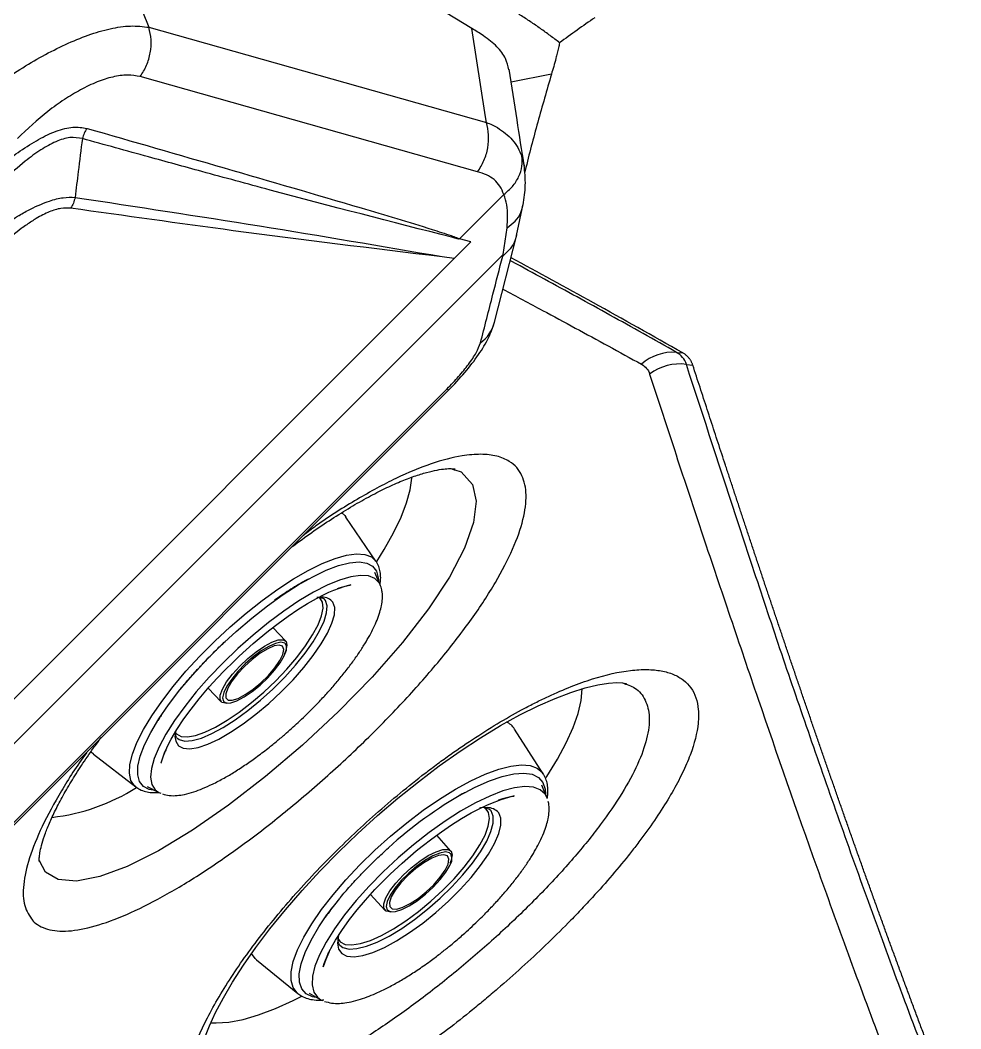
# Model space of a CAD drawing. Extents: x 412 to 492, y 622 to 766.
# Drawn here: x 424.07 to 428.96, y 710.94 to 716.18 of the extents above; entities that cross this region are included whole.
import ezdxf

# ---------------------------------------------------------------- set-up
doc = ezdxf.new("R2010")
doc.units = 0
doc.header["$MEASUREMENT"] = 0
doc.layers.add('1', color=4, linetype='Continuous')
doc.layers.add('GEOMETRY', color=4, linetype='Continuous', lineweight=25)

# ---------------------------------------------------------------- blocks, each defined once
blk = doc.blocks.new('2024 Beam 220V LL')
at = {"layer": 'GEOMETRY'}
for p, q in [((12.2396, 74.7374), (12.785, 73.3891)), ((14.4643, 73.3828), (12.2396, 74.7374)), ((12.785, 73.3891), (14.5392, 72.8945)), ((14.5348, 72.9231), (14.4643, 73.3828)), ((14.4939, 72.638), (12.7397, 73.1326)), ((14.8774, 73.1448), (14.6676, 73.1047)), ((14.5392, 72.8945), (14.5348, 72.9231)), ((14.7245, 72.7192), (14.7359, 72.6681)), ((14.3995, 72.2891), (14.63, 72.5196)), ((14.6962, 72.3063), (14.7311, 72.4698)), ((14.5816, 71.8555), (14.6976, 72.3097)), ((14.6262, 72.2078), (14.6466, 72.3465)), ((14.3725, 72.1872), (14.4591, 72.2738)), ((14.3995, 72.2891), (14.3973, 72.2898)), ((14.4591, 72.2738), (14.3995, 72.2891)), ((8.1822, 65.7638), (14.6242, 72.2058)), ((14.6242, 72.2058), (14.6262, 72.2078)), ((8.2008, 66.0155), (14.3725, 72.1872)), ((14.3725, 72.1872), (14.3094, 72.1963)), ((15.5275, 71.6993), (15.5598, 71.6966)), ((15.579, 71.6369), (15.6124, 71.6326)), ((8.8785, 66.0531), (14.3349, 71.5095)), ((8.886, 66.0456), (14.3424, 71.502)), ((14.354, 71.0947), (14.3721, 71.089)), ((14.3721, 71.089), (14.3746, 71.0882)), ((14.3773, 71.0924), (14.3762, 71.0929)), ((13.9652, 70.6133), (13.8096, 70.8433)), ((13.9871, 70.4914), (13.9591, 70.5551)), ((13.6135, 70.5208), (13.5999, 70.5133)), ((13.6851, 70.4267), (13.6582, 70.4249)), ((13.7024, 70.4097), (13.6976, 70.4162)), ((13.496, 70.1982), (13.43, 70.2697)), ((13.0932, 69.9535), (13.1606, 69.8831)), ((13.174, 69.8835), (13.1842, 69.8772)), ((14.835, 69.5087), (14.6863, 69.7411)), ((12.4972, 69.6102), (12.7171, 69.4406)), ((12.7756, 69.443), (12.8374, 69.4111)), ((14.8543, 69.3852), (14.8282, 69.4491)), ((12.8374, 69.4111), (12.847, 69.407)), ((14.8562, 69.3785), (14.8543, 69.3852)), ((14.5644, 69.3159), (14.5616, 69.3195)), ((14.3548, 69.1064), (14.2817, 69.1897)), ((12.2472, 68.9972), (12.2161, 69.0563)), ((12.2144, 69.0555), (12.2155, 69.0519)), ((13.9372, 68.8815), (14.0119, 68.7996)), ((13.7761, 68.6188), (13.778, 68.6168)), ((13.3443, 68.5406), (13.5588, 68.3671)), ((13.6187, 68.3672), (13.6793, 68.3341)), ((13.6793, 68.3341), (13.689, 68.3298))]:
    blk.add_line(p, q, dxfattribs=at)
at = {"layer": 'GEOMETRY', "flags": 128}
for points in [[(14.3424, 71.502), (14.3416, 71.5028), (14.3349, 71.5095)], [(14.3746, 71.0882), (14.4084, 71.0775), (14.4668, 71.0129), (14.486, 70.926), (14.4725, 70.815), (14.4256, 70.6818), (14.3471, 70.5312), (14.238, 70.3656), (14.1029, 70.191), (13.945, 70.0112), (13.7702, 69.8319), (13.5837, 69.658), (13.3912, 69.4941), (13.1989, 69.3455), (13.0113, 69.2155), (12.8347, 69.1088), (12.6724, 69.0273), (12.5295, 68.9744), (12.4089, 68.9511), (12.3138, 68.9587), (12.2472, 68.9972), (12.2472, 68.9972)], [(13.97, 70.6123), (14.0087, 70.6747), (14.057, 70.761), (14.0956, 70.8421), (14.1244, 70.9171), (14.143, 70.9853), (14.1511, 71.046), (14.1514, 71.0519)], [(13.7864, 70.8662), (13.8031, 70.8517), (13.8096, 70.8433)], [(12.9111, 69.9623), (12.9777, 70.0411), (13.0502, 70.1199), (13.1273, 70.1973), (13.2077, 70.2721), (13.2902, 70.343), (13.3734, 70.4089), (13.456, 70.4686), (13.5365, 70.5212), (13.6136, 70.5659), (13.6862, 70.6018), (13.7529, 70.6285), (13.8128, 70.6455), (13.8647, 70.6524), (13.9079, 70.6492), (13.9417, 70.636), (13.9652, 70.6133)], [(12.9458, 69.9441), (13.0114, 70.0217), (13.0829, 70.0992), (13.1589, 70.1753), (13.2383, 70.2487), (13.3197, 70.318), (13.4015, 70.3822), (13.4826, 70.4401), (13.5614, 70.4907), (13.6366, 70.5332), (13.707, 70.5668), (13.7712, 70.591), (13.8284, 70.6054), (13.8773, 70.6096), (13.9173, 70.6037), (13.9476, 70.5877), (13.9677, 70.5619), (13.9773, 70.5268), (13.9782, 70.5119)], [(13.9871, 70.4914), (13.9819, 70.5013), (13.9596, 70.5242), (13.9273, 70.5372), (13.8854, 70.54), (13.8347, 70.5327), (13.7762, 70.5153), (13.711, 70.4882), (13.64, 70.4518), (13.5647, 70.4069), (13.4864, 70.3541), (13.4064, 70.2945), (13.3262, 70.2291), (13.2473, 70.159), (13.1709, 70.0856), (13.0986, 70.0101), (13.0316, 69.9339), (12.971, 69.8583), (12.9181, 69.7847), (12.8736, 69.7145), (12.8384, 69.6487), (12.8131, 69.5887), (12.7983, 69.5356), (12.7941, 69.4901), (12.8006, 69.4532), (12.8177, 69.4256), (12.8374, 69.4111)], [(13.254, 70.1197), (13.3277, 70.1862), (13.3574, 70.2115), (13.4065, 70.2517), (13.4564, 70.2902), (13.5082, 70.3277), (13.5597, 70.3624), (13.6094, 70.3934), (13.6556, 70.4196), (13.6956, 70.4403), (13.7203, 70.4519), (13.7471, 70.4633), (13.8052, 70.4835), (13.8302, 70.4896), (13.8346, 70.4906), (13.8346, 70.4906), (13.8346, 70.4906), (13.8346, 70.4906), (13.8346, 70.4906), (13.8346, 70.4906), (13.8346, 70.4906), (13.8346, 70.4906), (13.8346, 70.4906), (13.8346, 70.4906), (13.8346, 70.4906), (13.8346, 70.4906), (13.8346, 70.4906), (13.8343, 70.4905), (13.8223, 70.4879), (13.7732, 70.4733), (13.7651, 70.4704), (13.7639, 70.47), (13.7638, 70.4699), (13.7638, 70.4699), (13.7638, 70.4699), (13.7638, 70.4699), (13.7638, 70.4699), (13.7638, 70.4699), (13.7638, 70.4699), (13.7638, 70.4699), (13.7638, 70.4699), (13.7639, 70.47), (13.765, 70.4704), (13.7743, 70.4737), (13.7802, 70.4757), (13.7805, 70.4758), (13.7805, 70.4758)], [(12.9257, 69.719), (12.9289, 69.7156), (12.9525, 69.7029), (12.9856, 69.7001), (13.0273, 69.7074), (13.0765, 69.7246), (13.1318, 69.7512), (13.1917, 69.7864), (13.2547, 69.8294), (13.3189, 69.8789), (13.3826, 69.9336), (13.4441, 69.992), (13.5018, 70.0525), (13.5539, 70.1135), (13.5992, 70.1733), (13.6363, 70.2302), (13.6644, 70.2827), (13.6825, 70.3294), (13.6902, 70.369), (13.6873, 70.4005), (13.6739, 70.4229), (13.6733, 70.4234)], [(12.9207, 69.7015), (12.9244, 69.6775), (12.9386, 69.6545), (12.9632, 69.6412), (12.9974, 69.6381), (13.0404, 69.6452), (13.091, 69.6623), (13.148, 69.689), (13.2098, 69.7245), (13.275, 69.7681), (13.3417, 69.8185), (13.4082, 69.8744), (13.4729, 69.9345), (13.5341, 69.997), (13.5901, 70.0605), (13.6395, 70.1232), (13.6811, 70.1836), (13.7138, 70.2401), (13.7367, 70.2912), (13.7491, 70.3356), (13.7509, 70.3721), (13.742, 70.3998), (13.742, 70.3998)], [(12.9304, 69.6954), (12.9426, 69.6866), (12.972, 69.6789), (13.0107, 69.6815), (13.0577, 69.6943), (13.1116, 69.7171), (13.1709, 69.7491), (13.2342, 69.7895), (13.2996, 69.8373), (13.3654, 69.891), (13.4297, 69.9492), (13.4908, 70.0104), (13.5471, 70.0729), (13.597, 70.1349), (13.6392, 70.1948), (13.6724, 70.251), (13.6959, 70.3018), (13.7088, 70.346), (13.711, 70.3823), (13.7024, 70.4097)], [(13.1674, 69.949), (13.1892, 69.9861), (13.2197, 70.0266), (13.2571, 70.0681), (13.2989, 70.1078), (13.3425, 70.1433), (13.3853, 70.1724), (13.4244, 70.1932), (13.4575, 70.2044), (13.4825, 70.2053), (13.4978, 70.1959), (13.5024, 70.1768), (13.4961, 70.1491), (13.4891, 70.1329)], [(13.4933, 70.1862), (13.4908, 70.188), (13.4714, 70.1921), (13.4434, 70.1862), (13.4086, 70.1708), (13.3691, 70.1468), (13.3274, 70.1156), (13.2862, 70.0794), (13.2481, 70.0402), (13.2154, 70.0007), (13.1902, 69.9633), (13.174, 69.9302), (13.168, 69.9038), (13.1724, 69.8854), (13.174, 69.8835)], [(13.1949, 69.9541), (13.1843, 69.9247), (13.1849, 69.9035), (13.1965, 69.8919), (13.2184, 69.8909), (13.249, 69.9005), (13.2858, 69.9199), (13.3263, 69.9478), (13.3674, 69.9821), (13.4061, 70.0202), (13.4395, 70.0594), (13.4651, 70.0966), (13.4811, 70.1292), (13.4861, 70.1547), (13.48, 70.1713), (13.463, 70.1776), (13.4366, 70.1733), (13.4026, 70.1587), (13.3635, 70.1348), (13.3223, 70.1034), (13.282, 70.0669), (13.2457, 70.0279), (13.2159, 69.9893), (13.1949, 69.9541)], [(13.4884, 70.1216), (13.4996, 70.1516), (13.5004, 70.1742), (13.4933, 70.1862)], [(12.8658, 69.6163), (12.8658, 69.6163), (12.8658, 69.6164), (12.8659, 69.6166), (12.8664, 69.6177), (12.8714, 69.6296), (12.8727, 69.6326), (12.8727, 69.6327), (12.8727, 69.6327), (12.8727, 69.6327), (12.8727, 69.6327), (12.8727, 69.6327), (12.8727, 69.6327), (12.8727, 69.6327), (12.8727, 69.6327), (12.8727, 69.6326), (12.8726, 69.6325), (12.8724, 69.6318), (12.87, 69.6264), (12.8595, 69.6003), (12.8478, 69.5634), (12.8477, 69.5633), (12.8477, 69.5633), (12.8477, 69.5632), (12.8477, 69.5632), (12.8477, 69.5632), (12.8477, 69.5632), (12.8477, 69.5632), (12.8477, 69.5632), (12.8477, 69.5632), (12.8477, 69.5632), (12.8477, 69.5633), (12.8477, 69.5633), (12.8483, 69.5652), (12.864, 69.6117), (12.8857, 69.6598), (12.9011, 69.6891), (12.9301, 69.7382), (12.9674, 69.7946), (13.0042, 69.845), (13.0465, 69.8986), (13.0986, 69.9598), (13.1404, 70.0058), (13.1775, 70.0446), (13.2241, 70.091), (13.254, 70.1197)], [(13.1842, 69.8772), (13.187, 69.8764), (13.2109, 69.8773), (13.2426, 69.8881), (13.2801, 69.9079), (13.321, 69.9357), (13.3627, 69.9697), (13.4027, 70.0077), (13.4384, 70.0473), (13.4676, 70.0861), (13.4884, 70.1216)], [(12.7171, 69.4406), (12.7103, 69.4465), (12.6917, 69.4744), (12.6836, 69.5115), (12.6861, 69.5573), (12.6993, 69.6108), (12.7229, 69.6714), (12.7565, 69.738), (12.7996, 69.8094), (12.8514, 69.8846), (12.9111, 69.9623)], [(13.0762, 68.137), (13.0999, 68.1985), (13.1318, 68.2681), (13.172, 68.3444), (13.2198, 68.4255), (13.2763, 68.5129), (13.3414, 68.6055), (13.4145, 68.7021), (13.4949, 68.8014), (13.5819, 68.902), (13.6743, 69.0025), (13.7712, 69.1016), (13.8714, 69.1982), (13.9737, 69.291), (14.0787, 69.3809), (14.1859, 69.4672), (14.2942, 69.549), (14.4024, 69.6255), (14.5093, 69.6957), (14.6134, 69.7589), (14.7135, 69.8145), (14.8083, 69.8618), (14.8965, 69.9007), (14.9783, 69.9318), (15.0528, 69.955), (15.1184, 69.9707), (15.1735, 69.9794), (15.2167, 69.9822), (15.2472, 69.9808), (15.2645, 69.9778), (15.2682, 69.9766), (15.2682, 69.9766)], [(13.1911, 69.8758), (13.1852, 69.8753), (13.1649, 69.8796), (13.1549, 69.894), (13.1557, 69.9176), (13.1674, 69.949)], [(14.8496, 69.4897), (14.853, 69.4949), (14.9085, 69.5841), (14.9546, 69.6691), (14.9908, 69.7488), (15.0167, 69.8227), (15.0321, 69.8898), (15.0368, 69.9495), (15.0367, 69.9522)], [(12.8175, 69.4213), (12.7869, 69.4269), (12.7566, 69.4428), (12.7365, 69.4686), (12.7269, 69.5038), (12.728, 69.5477), (12.7398, 69.5996), (12.7621, 69.6586), (12.7944, 69.7237), (12.8364, 69.7938), (12.8871, 69.8677), (12.9458, 69.9441)], [(12.9228, 69.7278), (12.9208, 69.7098), (12.9207, 69.7015)], [(12.4972, 69.6102), (12.4857, 69.6209), (12.4835, 69.6236)], [(13.7423, 68.8797), (13.8091, 68.9574), (13.882, 69.0349), (13.96, 69.111), (14.0417, 69.1845), (14.1258, 69.254), (14.2109, 69.3185), (14.2957, 69.377), (14.3786, 69.4284), (14.4584, 69.4719), (14.5338, 69.5069), (14.6034, 69.5327), (14.6663, 69.5488), (14.7213, 69.5551), (14.7675, 69.5515), (14.8042, 69.538), (14.8307, 69.5147), (14.835, 69.5087)], [(14.425, 69.4095), (14.4816, 69.439), (14.5548, 69.4716), (14.622, 69.4949), (14.682, 69.5085), (14.734, 69.5122), (14.7769, 69.5059), (14.8101, 69.4896), (14.8329, 69.4638), (14.845, 69.4287), (14.847, 69.4031)], [(14.8543, 69.3852), (14.8447, 69.4028), (14.8197, 69.4258), (14.7845, 69.4391), (14.7397, 69.4424), (14.6861, 69.4357), (14.6247, 69.419), (14.5566, 69.3928), (14.483, 69.3575), (14.4052, 69.3136), (14.3245, 69.262), (14.2425, 69.2037), (14.1606, 69.1395), (14.0803, 69.0708), (14.0029, 68.9986), (13.9299, 68.9244), (13.8626, 68.8494), (13.8022, 68.775), (13.7497, 68.7024), (13.7061, 68.633), (13.6721, 68.5681), (13.6484, 68.5087), (13.6355, 68.456), (13.6334, 68.4109), (13.6423, 68.3741), (13.662, 68.3464), (13.6793, 68.3341)], [(14.1016, 69.0444), (14.1749, 69.1073), (14.2052, 69.1318), (14.2551, 69.1704), (14.3058, 69.2072), (14.3584, 69.243), (14.4106, 69.2759), (14.4606, 69.3048), (14.5061, 69.3287), (14.5417, 69.3457), (14.5623, 69.3547), (14.6167, 69.3755), (14.674, 69.3913), (14.6816, 69.3928), (14.6837, 69.3932), (14.6837, 69.3932), (14.6837, 69.3932), (14.6837, 69.3932), (14.6837, 69.3932), (14.6837, 69.3932), (14.6837, 69.3932), (14.6837, 69.3932), (14.6837, 69.3932), (14.6837, 69.3932), (14.6837, 69.3932), (14.6837, 69.3932), (14.6835, 69.3932), (14.6783, 69.3922), (14.6228, 69.3775), (14.6031, 69.3709), (14.602, 69.3705), (14.6018, 69.3704), (14.6018, 69.3704), (14.6017, 69.3704), (14.6017, 69.3704), (14.6017, 69.3704), (14.6017, 69.3704), (14.6017, 69.3704), (14.6017, 69.3704), (14.6018, 69.3704), (14.6019, 69.3704), (14.6031, 69.3709), (14.614, 69.3746), (14.621, 69.3769), (14.6216, 69.3771), (14.6217, 69.3771), (14.6217, 69.3771), (14.6217, 69.3771), (14.6216, 69.3771), (14.6216, 69.3771), (14.6216, 69.3771), (14.6216, 69.3771), (14.6215, 69.3771), (14.6213, 69.377), (14.6207, 69.3768), (14.6182, 69.376), (14.6174, 69.3758), (14.6169, 69.3756), (14.6167, 69.3755), (14.6166, 69.3755), (14.6164, 69.3755), (14.6164, 69.3754), (14.6164, 69.3755), (14.6169, 69.3756), (14.6179, 69.3759), (14.6181, 69.376)], [(13.7639, 68.6574), (13.764, 68.6572), (13.7795, 68.6348), (13.8053, 68.6218), (13.8407, 68.6187), (13.8847, 68.6255), (13.9362, 68.642), (13.9937, 68.6678), (14.0557, 68.7022), (14.1204, 68.7442), (14.1862, 68.7927), (14.2511, 68.8463), (14.3135, 68.9037), (14.3717, 68.9632), (14.424, 69.0232), (14.469, 69.0821), (14.5055, 69.1383), (14.5325, 69.1902), (14.5493, 69.2365), (14.5554, 69.2758), (14.5506, 69.307), (14.5351, 69.3295), (14.531, 69.3327)], [(14.5428, 69.3327), (14.5089, 69.3307), (14.503, 69.3297)], [(13.7664, 68.6419), (13.7658, 68.6285), (13.7713, 68.5965), (13.7877, 68.5734), (13.8146, 68.5599), (13.8512, 68.5564), (13.8966, 68.563), (13.9496, 68.5794), (14.0089, 68.6053), (14.0729, 68.64), (14.14, 68.6826), (14.2083, 68.7319), (14.2762, 68.7868), (14.3419, 68.8457), (14.4037, 68.9072), (14.46, 68.9697), (14.5093, 69.0315), (14.5504, 69.0911), (14.5821, 69.1469), (14.6037, 69.1974), (14.6146, 69.2414), (14.6146, 69.2777), (14.6036, 69.3054), (14.6036, 69.3054)], [(13.778, 68.6168), (13.7939, 68.6055), (13.8256, 68.5976), (13.8667, 68.5997), (13.916, 68.612), (13.9722, 68.634), (14.0338, 68.6652), (14.099, 68.7046), (14.1661, 68.7513), (14.2333, 68.804), (14.2987, 68.8612), (14.3605, 68.9213), (14.4171, 68.9828), (14.467, 69.0439), (14.5087, 69.103), (14.5411, 69.1584), (14.5633, 69.2087), (14.5747, 69.2525), (14.5751, 69.2886), (14.5644, 69.3159)], [(14.0169, 68.8637), (14.0381, 68.9003), (14.0684, 68.9403), (14.106, 68.9811), (14.1484, 69.0201), (14.193, 69.0549), (14.2369, 69.0834), (14.2775, 69.1036), (14.3122, 69.1144), (14.3388, 69.115), (14.3556, 69.1055), (14.3615, 69.0864), (14.3563, 69.0589), (14.3497, 69.0429)], [(14.3519, 69.0945), (14.3476, 69.0976), (14.3267, 69.1019), (14.2971, 69.0964), (14.2608, 69.0814), (14.2201, 69.058), (14.1774, 69.0275), (14.1354, 68.9919), (14.0969, 68.9534), (14.0642, 68.9145), (14.0393, 68.8776), (14.0239, 68.8449), (14.0189, 68.8187), (14.024, 68.8012)], [(14.0449, 68.8684), (14.0352, 68.8393), (14.0369, 68.8182), (14.0499, 68.8066), (14.0733, 68.8053), (14.1053, 68.8145), (14.1436, 68.8334), (14.1852, 68.8607), (14.2272, 68.8943), (14.2664, 68.9318), (14.2998, 68.9703), (14.3251, 69.007), (14.3403, 69.0393), (14.3444, 69.0646), (14.3369, 69.0811), (14.3185, 69.0876), (14.2906, 69.0836), (14.2551, 69.0695), (14.2148, 69.0461), (14.1726, 69.0154), (14.1316, 68.9795), (14.095, 68.9412), (14.0653, 68.9032), (14.0449, 68.8684)], [(13.7221, 68.5835), (13.7221, 68.5835), (13.7221, 68.5835), (13.7221, 68.5835), (13.7221, 68.5835), (13.7221, 68.5835), (13.7221, 68.5835), (13.7221, 68.5834), (13.722, 68.5833), (13.7218, 68.583), (13.7205, 68.5803), (13.7041, 68.5434), (13.6903, 68.5046), (13.6903, 68.5046), (13.6903, 68.5046), (13.6903, 68.5046), (13.6903, 68.5046), (13.6903, 68.5046), (13.6903, 68.5046), (13.6903, 68.5046), (13.6903, 68.5046), (13.6903, 68.5046), (13.6903, 68.5046), (13.6903, 68.5046), (13.6903, 68.5046), (13.6905, 68.505), (13.6962, 68.5224), (13.7192, 68.5772), (13.7413, 68.6197), (13.7549, 68.6431), (13.7871, 68.6936), (13.8277, 68.7503), (13.8673, 68.8009), (13.9107, 68.8523), (13.96, 68.9065), (13.9986, 68.9465), (14.0386, 68.9859), (14.1016, 69.0444)], [(14.0373, 68.7921), (14.0407, 68.7913), (14.0661, 68.7919), (14.0993, 68.8022), (14.1381, 68.8216), (14.1802, 68.8487), (14.2228, 68.882), (14.2634, 68.9194), (14.2993, 68.9584), (14.3283, 68.9966), (14.3486, 69.0317)], [(13.5588, 68.3671), (13.5561, 68.3693), (13.5348, 68.3972), (13.5242, 68.4342), (13.5245, 68.4796), (13.5356, 68.5328), (13.5575, 68.5927), (13.5897, 68.6585), (13.6318, 68.7291), (13.6829, 68.8032), (13.7423, 68.8797)], [(13.7106, 68.7744), (13.7188, 68.7857), (13.7772, 68.861)], [(14.0451, 68.7906), (14.0398, 68.7903), (14.0179, 68.7948), (14.0065, 68.8092), (14.0061, 68.8326), (14.0169, 68.8637)], [(14.024, 68.8012), (14.0246, 68.8004), (14.0373, 68.7921)], [(13.6624, 68.3434), (13.6359, 68.3486), (13.6027, 68.3648), (13.5799, 68.3907), (13.5678, 68.4258), (13.5666, 68.4694), (13.5764, 68.5208), (13.5969, 68.5793), (13.6279, 68.6436), (13.6688, 68.7128), (13.7106, 68.7744)], [(13.7734, 68.6769), (13.7712, 68.6688), (13.7664, 68.6419)], [(13.3443, 68.5406), (13.3367, 68.5475), (13.3179, 68.5747)], [(13.1056, 68.2146), (13.1355, 68.213), (13.2009, 68.2173), (13.2744, 68.2314), (13.3552, 68.2551), (13.4426, 68.2881), (13.5356, 68.3302), (13.5765, 68.3507)]]:
    blk.add_lwpolyline(points, dxfattribs=at)
at = {"layer": 'GEOMETRY'}
for centre, radius, start, end in [((14.3923, 71.9059), 0.1959, 306.4569, 345.0876), ((15.5095, 71.4556), 0.2444, 85.7708, 131.9612), ((15.5461, 71.3742), 0.2647, 82.8612, 126.6563), ((13.6876, 70.3584), 0.0683, 37.2911, 92.1195), ((14.6041, 69.6871), 0.0984, 33.299, 66.6419), ((12.1647, 70.3102), 1.0349, 276.4634, 302.4457), ((15.5001, 67.51), 2.1826, 119.5086, 132.3167), ((14.5436, 69.2532), 0.0795, 41.0051, 90.5675), ((14.3071, 69.0654), 0.0535, 320.9409, 32.9634)]:
    blk.add_arc(centre, radius, start, end, dxfattribs=at)
for points, knots in [([(14.92, 73.3085), (14.9119, 73.3148), (14.8955, 73.3275), (14.8706, 73.3461), (14.8455, 73.3644), (14.8201, 73.3826), (14.7944, 73.4005), (14.7686, 73.4181), (14.7424, 73.4355), (14.7158, 73.4524), (14.6888, 73.4689), (14.6706, 73.4797), (14.6615, 73.4851)], [0, 0, 0, 0, 0.099995, 0.199985, 0.299978, 0.399976, 0.499984, 0.6, 0.70001, 0.800008, 0.900002, 1, 1, 1, 1]), ([(11.8974, 73.0162), (11.9321, 73.0427), (12.0029, 73.0969), (12.1154, 73.1719), (12.2326, 73.2414), (12.352, 73.3021), (12.4708, 73.3509), (12.5854, 73.3842), (12.6944, 73.4004), (12.7543, 73.3929), (12.785, 73.3891)], [0, 0, 0, 0, 0.114179, 0.233354, 0.355657, 0.479729, 0.604989, 0.731949, 0.86249, 1, 1, 1, 1]), ([(14.524, 73.3451), (14.5141, 73.3515), (14.4944, 73.3643), (14.4743, 73.3766), (14.4643, 73.3828)], [0, 0, 0, 0, 0.500464, 1, 1, 1, 1]), ([(14.6562, 73.1686), (14.6519, 73.1879), (14.6427, 73.229), (14.5987, 73.2896), (14.5489, 73.3266), (14.524, 73.3451)], [0, 0, 0, 0, 0.306959, 0.652654, 1, 1, 1, 1]), ([(14.92, 73.3085), (14.9181, 73.2997), (14.9141, 73.282), (14.9077, 73.2551), (14.8996, 73.223), (14.8896, 73.1864), (14.8813, 73.1584), (14.8773, 73.1448)], [0, 0, 0, 0, 0.1661654, 0.3329136, 0.5000076, 0.7581936, 1, 1, 1, 1]), ([(14.7366, 72.6682), (14.7239, 72.7482), (14.6972, 72.9163), (14.6708, 73.0839), (14.657, 73.1718)], [0, 0, 0, 0, 0.475678, 1, 1, 1, 1]), ([(12.7398, 73.1326), (12.7185, 73.1366), (12.6865, 73.1427), (12.6365, 73.1385), (12.5848, 73.1291), (12.5154, 73.1067), (12.4303, 73.0662), (12.3442, 73.014), (12.232, 72.9337), (12.1536, 72.8602), (12.1018, 72.8116)], [0, 0, 0, 0, 0.125044, 0.187707, 0.251332, 0.373876, 0.501773, 0.624135, 0.751153, 1, 1, 1, 1]), ([(14.8774, 73.1449), (14.8535, 73.0621), (14.8057, 72.8961), (14.76, 72.7244), (14.7392, 72.6357), (14.7381, 72.6309)], [0, 0, 0, 0, 0.48484, 0.972348, 1, 1, 1, 1]), ([(14.5392, 72.8945), (14.5495, 72.8904), (14.5699, 72.8821), (14.5886, 72.8732), (14.5979, 72.8687)], [0, 0, 0, 0, 0.501136, 1, 1, 1, 1]), ([(11.7703, 72.4468), (11.7994, 72.4754), (11.8543, 72.5297), (11.9405, 72.6086), (12.0266, 72.6809), (12.1181, 72.7492), (12.2103, 72.8079), (12.3036, 72.852), (12.3925, 72.8753), (12.4397, 72.8676), (12.4635, 72.8638)], [0, 0, 0, 0, 0.1316946, 0.2493397, 0.378329, 0.4976926, 0.62718, 0.7499611, 0.8739462, 1, 1, 1, 1]), ([(12.4635, 72.8638), (12.4582, 72.8555), (12.4475, 72.8391), (12.4419, 72.8199), (12.4391, 72.8103)], [0, 0, 0, 0, 0.5, 1, 1, 1, 1]), ([(12.4635, 72.8638), (12.9391, 72.7268), (13.5387, 72.5541), (14.169, 72.3674), (14.3327, 72.3141), (14.3797, 72.2982), (14.3929, 72.2919), (14.3973, 72.2898)], [0, 0, 0, 0, 0.733813, 0.925342, 0.977269, 0.992279, 1, 1, 1, 1]), ([(14.5967, 72.8675), (14.6248, 72.8479), (14.6815, 72.8084), (14.7101, 72.7491), (14.7245, 72.7192)], [0, 0, 0, 0, 0.495442, 1, 1, 1, 1]), ([(12.4391, 72.8103), (12.4184, 72.8141), (12.3779, 72.8215), (12.3009, 72.7973), (12.2216, 72.7531), (12.1307, 72.6857), (12.0317, 72.5967), (11.9288, 72.4924), (11.8634, 72.4205), (11.8316, 72.3856)], [0, 0, 0, 0, 0.120842, 0.236017, 0.354466, 0.479568, 0.65493, 0.832373, 1, 1, 1, 1]), ([(12.4391, 72.8103), (12.432, 72.7532), (12.4194, 72.6513), (12.4067, 72.5495), (12.4011, 72.5047)], [0, 0, 0, 0, 0.560611, 1, 1, 1, 1]), ([(14.3958, 72.2881), (14.3958, 72.2881), (14.3956, 72.2881), (14.3949, 72.2883), (14.3922, 72.2891), (14.3819, 72.2917), (14.0534, 72.3759), (13.611, 72.4887), (13.0862, 72.6323), (12.761, 72.7213), (12.5539, 72.7786), (12.4391, 72.8103)], [0, 0, 0, 0, 0.0000386, 0.0003312, 0.001135, 0.0041642, 0.0159415, 0.499832, 0.6813517, 0.8233637, 1, 1, 1, 1]), ([(14.6303, 72.5198), (14.6459, 72.5332), (14.6776, 72.5604), (14.7094, 72.6114), (14.7275, 72.6659), (14.7255, 72.7017), (14.7245, 72.7192)], [0, 0, 0, 0, 0.245821, 0.500072, 0.754284, 1, 1, 1, 1]), ([(14.63, 72.5196), (14.6239, 72.5347), (14.6119, 72.5647), (14.5808, 72.5987), (14.541, 72.6229), (14.5096, 72.633), (14.4939, 72.638)], [0, 0, 0, 0, 0.251345, 0.50094, 0.750409, 1, 1, 1, 1]), ([(14.731, 72.4662), (14.7359, 72.5004), (14.746, 72.5714), (14.7392, 72.6383), (14.7357, 72.6729)], [0, 0, 0, 0, 0.481875, 1, 1, 1, 1]), ([(14.6303, 72.5198), (14.6302, 72.5198), (14.6301, 72.5197), (14.63, 72.5197), (14.63, 72.5196)], [0, 0, 0, 0, 0.559936, 1, 1, 1, 1]), ([(14.6466, 72.3465), (14.6482, 72.367), (14.6514, 72.4068), (14.6472, 72.4657), (14.6359, 72.5019), (14.6303, 72.5198)], [0, 0, 0, 0, 0.346455, 0.675338, 1, 1, 1, 1]), ([(11.8035, 72.1804), (11.8128, 72.1886), (11.8316, 72.2052), (11.8606, 72.23), (11.8906, 72.255), (11.9215, 72.2799), (11.9625, 72.3119), (12.0088, 72.3459), (12.0555, 72.3776), (12.0842, 72.3957), (12.0994, 72.4049), (12.1054, 72.4085), (12.1288, 72.4223), (12.1679, 72.4439), (12.2208, 72.4687), (12.2783, 72.4904), (12.3415, 72.5069), (12.3811, 72.5055), (12.4011, 72.5047)], [0, 0, 0, 0, 0.047708, 0.096688, 0.146809, 0.197928, 0.249893, 0.347838, 0.421271, 0.471482, 0.483259, 0.492609, 0.499558, 0.592818, 0.675836, 0.749812, 0.87358, 1, 1, 1, 1]), ([(12.4011, 72.5047), (12.7216, 72.4563), (13.3626, 72.3594), (13.9942, 72.2513), (14.31, 72.1972)], [0, 0, 0, 0, 0.4998965, 1, 1, 1, 1]), ([(14.6466, 72.3465), (14.6614, 72.3575), (14.6915, 72.3798), (14.7205, 72.4223), (14.7272, 72.4536), (14.7302, 72.468)], [0, 0, 0, 0, 0.34365, 0.699005, 1, 1, 1, 1]), ([(12.3781, 72.449), (12.3616, 72.4496), (12.3287, 72.4509), (12.2665, 72.4311), (12.2143, 72.4043), (12.1749, 72.3798), (12.1494, 72.3628), (12.0916, 72.3214), (11.9948, 72.2413), (11.9122, 72.1608), (11.8671, 72.1168)], [0, 0, 0, 0, 0.117005, 0.234536, 0.360199, 0.405093, 0.451786, 0.500448, 0.726612, 1, 1, 1, 1]), ([(14.3088, 72.1954), (13.9463, 72.2397), (13.299, 72.3188), (12.6595, 72.4092), (12.3781, 72.449)], [0, 0, 0, 0, 0.5599961, 1, 1, 1, 1]), ([(14.6952, 72.3079), (14.6935, 72.2997), (14.6882, 72.2741), (14.6646, 72.2359), (14.6374, 72.2116), (14.6241, 72.1997)], [0, 0, 0, 0, 0.193129, 0.602588, 1, 1, 1, 1]), ([(14.6241, 72.1997), (14.6234, 72.1996), (14.6222, 72.1996), (14.6217, 72.2007), (14.6217, 72.202), (14.6222, 72.2031), (14.6229, 72.2044), (14.6237, 72.2054), (14.6241, 72.2058)], [0, 0, 0, 0, 0.262634, 0.531071, 0.668943, 0.786738, 0.893225, 1, 1, 1, 1]), ([(14.5087, 71.7483), (14.5302, 71.8326), (14.5686, 71.9832), (14.6071, 72.1335), (14.6241, 72.1997)], [0, 0, 0, 0, 0.56, 1, 1, 1, 1]), ([(15.5275, 71.6993), (15.5275, 71.6993), (15.4695, 71.7322), (15.2959, 71.83), (15.0099, 71.9882), (14.7812, 72.1125), (14.6664, 72.1742), (14.6634, 72.1758)], [0, 0, 0, 0, 0.000001, 0.197895, 0.593644, 0.989334, 1, 1, 1, 1]), ([(15.5598, 71.6966), (15.4044, 71.7844), (15.1021, 71.955), (14.8095, 72.1142), (14.6674, 72.1915)], [0, 0, 0, 0, 0.514339, 1, 1, 1, 1]), ([(14.6256, 72.0276), (14.6941, 71.991), (14.8742, 71.8948), (15.1152, 71.7644), (15.2884, 71.6691), (15.3461, 71.6373)], [0, 0, 0, 0, 0.290727, 0.763557, 1, 1, 1, 1]), ([(14.3424, 71.502), (14.3715, 71.5326), (14.4284, 71.5925), (14.4994, 71.6858), (14.5549, 71.7754), (14.5728, 71.8292), (14.5817, 71.8559)], [0, 0, 0, 0, 0.266672, 0.521178, 0.7627, 1, 1, 1, 1]), ([(14.3349, 71.5095), (14.3555, 71.5308), (14.396, 71.5727), (14.4477, 71.6372), (14.4904, 71.6996), (14.5026, 71.7321), (14.5087, 71.7483)], [0, 0, 0, 0, 0.253425, 0.499607, 0.749437, 1, 1, 1, 1]), ([(15.6124, 71.6326), (15.6117, 71.6347), (15.6102, 71.639), (15.6077, 71.645), (15.6048, 71.6509), (15.6017, 71.6565), (15.5982, 71.6619), (15.5945, 71.6671), (15.5904, 71.672), (15.586, 71.6767), (15.5814, 71.6812), (15.5765, 71.6854), (15.5712, 71.6894), (15.5657, 71.6932), (15.5618, 71.6955), (15.5598, 71.6966)], [0, 0, 0, 0, 0.076922, 0.153844, 0.230766, 0.307688, 0.384611, 0.461534, 0.538457, 0.615381, 0.692305, 0.769229, 0.846153, 0.923077, 1, 1, 1, 1]), ([(16.7816, 68.1492), (16.7221, 68.3074), (16.6643, 68.4628), (16.5521, 68.769), (16.4977, 68.9198), (16.3915, 69.2176), (16.3397, 69.3646), (16.2378, 69.656), (16.1877, 69.8004), (16.0895, 70.0875), (16.0413, 70.2303), (15.9465, 70.5146), (15.8997, 70.6561), (15.7605, 71.0791), (15.6694, 71.3589), (15.579, 71.6369)], [0, 0, 0, 0, 0.125, 0.125, 0.25, 0.25, 0.375, 0.375, 0.5, 0.5, 0.625, 0.625, 0.75, 0.75, 1, 1, 1, 1]), ([(16.817, 68.1442), (16.8088, 68.166), (16.7924, 68.2095), (16.7681, 68.2745), (16.744, 68.3392), (16.7201, 68.4036), (16.6964, 68.4678), (16.6729, 68.5316), (16.6495, 68.5952), (16.6264, 68.6585), (16.6034, 68.7215), (16.5807, 68.7843), (16.5581, 68.8468), (16.5356, 68.9091), (16.5133, 68.9712), (16.4912, 69.0331), (16.4692, 69.0947), (16.4474, 69.1561), (16.4257, 69.2173), (16.4042, 69.2784), (16.3828, 69.3392), (16.3615, 69.3999), (16.3403, 69.4605), (16.3193, 69.5208), (16.2984, 69.581), (16.2776, 69.6411), (16.2568, 69.701), (16.2362, 69.7609), (16.2157, 69.8206), (16.1953, 69.8801), (16.1749, 69.9396), (16.1546, 69.999), (16.1344, 70.0583), (16.1143, 70.1176), (16.0943, 70.1767), (16.0743, 70.2358), (16.0544, 70.2947), (16.0345, 70.3536), (16.0147, 70.4125), (15.995, 70.4712), (15.9754, 70.5299), (15.9558, 70.5885), (15.9362, 70.6471), (15.9168, 70.7056), (15.8973, 70.764), (15.878, 70.8223), (15.8587, 70.8806), (15.8395, 70.9389), (15.8203, 70.997), (15.8012, 71.0551), (15.7821, 71.1131), (15.7631, 71.1711), (15.7441, 71.229), (15.7252, 71.2868), (15.7063, 71.3446), (15.6875, 71.4023), (15.6686, 71.46), (15.6499, 71.5176), (15.6311, 71.5751), (15.6186, 71.6135), (15.6124, 71.6326)], [0, 0, 0, 0, 0.017241, 0.034482, 0.051724, 0.068965, 0.086207, 0.103449, 0.12069, 0.137932, 0.155174, 0.172416, 0.189658, 0.2069, 0.224142, 0.241384, 0.258626, 0.275868, 0.29311, 0.310352, 0.327594, 0.344835, 0.362076, 0.379317, 0.396558, 0.413799, 0.431039, 0.448279, 0.46552, 0.48276, 0.500001, 0.517241, 0.534482, 0.551723, 0.568964, 0.586205, 0.603447, 0.620688, 0.63793, 0.655171, 0.672413, 0.689654, 0.706896, 0.724137, 0.741379, 0.75862, 0.775862, 0.793104, 0.810345, 0.827587, 0.844829, 0.86207, 0.879311, 0.896553, 0.913794, 0.931035, 0.948276, 0.965518, 0.982759, 1, 1, 1, 1]), ([(15.3881, 71.5866), (15.4334, 71.4472), (15.479, 71.3073), (15.5711, 71.027), (15.6176, 70.8865), (15.7119, 70.6051), (15.7595, 70.4641), (15.8553, 70.1812), (15.9033, 70.039), (16.0499, 69.61), (16.1508, 69.3205), (16.3098, 68.8749), (16.3641, 68.7245), (16.4761, 68.4188), (16.5339, 68.2636), (16.5933, 68.1055)], [0, 0, 0, 0, 0.125, 0.125, 0.25, 0.25, 0.375, 0.375, 0.5, 0.5, 0.75, 0.75, 0.875, 0.875, 1, 1, 1, 1]), ([(12.181, 68.7456), (12.1813, 68.7454), (12.2011, 68.7246), (12.2529, 68.6951), (12.3619, 68.6855), (12.5012, 68.7119), (12.6661, 68.772), (12.8532, 68.8652), (13.0571, 68.9877), (13.2729, 69.137), (13.4946, 69.3083), (13.7157, 69.4971), (13.9301, 69.6978), (14.1307, 69.9049), (14.3117, 70.1124), (14.4667, 70.3144), (14.5916, 70.5054), (14.6818, 70.6799), (14.736, 70.8337), (14.7517, 70.9622), (14.7337, 71.048), (14.6986, 71.1016), (14.6564, 71.1375), (14.5955, 71.1625), (14.5129, 71.1721), (14.4018, 71.1631), (14.2558, 71.1249), (14.0716, 71.0493), (13.8689, 70.9385), (13.705, 70.8362), (13.6098, 70.7642), (13.5879, 70.7476)], [0, 0, 0, 0, 0.0004956, 0.0394149, 0.0783346, 0.1172628, 0.1561913, 0.1952384, 0.2342857, 0.2735439, 0.3128021, 0.3522591, 0.391716, 0.4312402, 0.470764, 0.5101426, 0.5495205, 0.5885661, 0.6276113, 0.6663441, 0.7050773, 0.7263911, 0.747705, 0.7755216, 0.8034395, 0.8312566, 0.8703538, 0.9094513, 0.948835, 0.9882188, 1, 1, 1, 1]), ([(13.5303, 70.69), (13.5643, 70.7149), (13.6332, 70.7654), (13.7344, 70.8333), (13.8327, 70.8948), (13.9259, 70.9478), (14.0126, 70.9923), (14.0926, 71.0283), (14.1653, 71.0562), (14.2296, 71.0762), (14.284, 71.0887), (14.3272, 71.0945), (14.3575, 71.0953), (14.375, 71.0931), (14.3762, 71.0927), (14.3767, 71.0925)], [0, 0, 0, 0, 0.082255, 0.166488, 0.24983, 0.331862, 0.41222, 0.491179, 0.569809, 0.647457, 0.723656, 0.797962, 0.870117, 0.940317, 1, 1, 1, 1]), ([(13.9866, 70.4926), (13.9876, 70.499), (13.9904, 70.5164), (13.9899, 70.5428), (13.9853, 70.5713), (13.9765, 70.5951), (13.9681, 70.6086), (13.9652, 70.6133)], [0, 0, 0, 0, 0.146647, 0.399203, 0.650822, 0.877247, 1, 1, 1, 1]), ([(13.5999, 70.5133), (13.5984, 70.5124), (13.5814, 70.503), (13.5408, 70.4789), (13.4887, 70.4458), (13.4509, 70.4194), (13.4387, 70.4108)], [0, 0, 0, 0, 0.026435, 0.291065, 0.769844, 1, 1, 1, 1]), ([(13.5697, 69.7837), (13.5946, 69.8076), (13.6293, 69.8408), (13.6774, 69.8908), (13.7162, 69.9328), (13.7595, 69.9823), (13.8012, 70.0331), (13.8404, 70.0844), (13.876, 70.1348), (13.9071, 70.1829), (13.9326, 70.2268), (13.9541, 70.2684), (13.9721, 70.309), (13.9858, 70.3474), (13.9951, 70.3839), (13.9995, 70.4164), (13.9994, 70.4407), (13.9957, 70.4684), (13.9904, 70.4827), (13.9871, 70.4914)], [0, 0, 0, 0, 0.090872, 0.126427, 0.18506, 0.244765, 0.30758, 0.371574, 0.435738, 0.498946, 0.559632, 0.614496, 0.67484, 0.739144, 0.795488, 0.857752, 0.911387, 0.945451, 1, 1, 1, 1]), ([(13.6712, 70.4237), (13.6753, 70.4237), (13.6872, 70.4237), (13.6937, 70.4201), (13.6956, 70.4179), (13.6964, 70.4169)], [0, 0, 0, 0, 0.231389, 0.685289, 1, 1, 1, 1]), ([(12.9446, 69.9424), (12.9468, 69.9452), (12.964, 69.9671), (12.9989, 70.0077), (13.0444, 70.0586), (13.088, 70.1048), (13.1321, 70.1495), (13.1643, 70.1803), (13.1816, 70.1968)], [0, 0, 0, 0, 0.03321, 0.259797, 0.471051, 0.626509, 0.800548, 1, 1, 1, 1]), ([(13.7071, 67.7688), (13.7855, 67.8092), (13.8664, 67.8558), (13.9915, 67.9341), (14.0338, 67.9617), (14.0983, 68.0053), (14.12, 68.0202), (14.1636, 68.0506), (14.1853, 68.0661), (14.2941, 68.1448), (14.381, 68.2115), (14.4893, 68.2995), (14.511, 68.3173), (14.5542, 68.3535), (14.5759, 68.3719), (14.6405, 68.4274), (14.6829, 68.4648), (14.8076, 68.578), (14.8877, 68.6548), (14.984, 68.7527), (15.0031, 68.7725), (15.0406, 68.8118), (15.059, 68.8315), (15.1132, 68.8902), (15.1479, 68.929), (15.2145, 69.0062), (15.2464, 69.0446), (15.2921, 69.1018), (15.3069, 69.1208), (15.3359, 69.1586), (15.35, 69.1776), (15.4185, 69.2713), (15.4654, 69.3429), (15.5242, 69.4455), (15.5419, 69.4788), (15.5655, 69.5277), (15.5729, 69.5438), (15.5864, 69.5754), (15.5927, 69.5908), (15.6211, 69.6664), (15.635, 69.7215), (15.6413, 69.784), (15.642, 69.7961), (15.6423, 69.8198), (15.6418, 69.8313), (15.6388, 69.8644), (15.6346, 69.8848), (15.6153, 69.9408), (15.5938, 69.9715), (15.5558, 70.0011), (15.5477, 70.0066), (15.5304, 70.0165), (15.5213, 70.021), (15.4926, 70.0331), (15.4715, 70.0392), (15.4256, 70.0476), (15.4007, 70.05), (15.3473, 70.0507), (15.3185, 70.0491), (15.2281, 70.0385), (15.1622, 70.0237), (15.0552, 69.99), (15.0181, 69.9768), (14.9413, 69.9465), (14.9019, 69.9296), (14.8416, 69.9015), (14.8213, 69.8917), (14.7802, 69.8712), (14.7594, 69.8604), (14.6965, 69.827), (14.6543, 69.8032), (14.5267, 69.7274), (14.4404, 69.6711), (14.3309, 69.5933), (14.3089, 69.5774), (14.2648, 69.5448), (14.2428, 69.5282), (14.1772, 69.4778), (14.1339, 69.4432), (14.0052, 69.3369), (13.921, 69.2624), (13.7972, 69.145), (13.757, 69.1056), (13.6788, 69.0262), (13.6408, 68.9863), (13.5669, 68.9059), (13.531, 68.8655), (13.4614, 68.7841), (13.4275, 68.743), (13.3313, 68.6215), (13.2736, 68.5422), (13.1966, 68.4259), (13.1725, 68.3875), (13.1278, 68.312), (13.1075, 68.2753), (13.0523, 68.1685), (13.0233, 68.1016), (12.9969, 68.0235), (12.9921, 68.0081), (12.9836, 67.9781), (12.9799, 67.9635), (12.9703, 67.9209), (12.966, 67.8942), (12.9616, 67.8439), (12.9615, 67.8203), (12.9645, 67.7874), (12.966, 67.7768), (12.9701, 67.7565), (12.9727, 67.7467), (12.9882, 67.7003), (13.0087, 67.6711), (13.0514, 67.6387), (13.0676, 67.6298), (13.0949, 67.6194), (13.1046, 67.6165), (13.1247, 67.6116), (13.1352, 67.6097), (13.1898, 67.6026), (13.2402, 67.6049), (13.3118, 67.6178), (13.3265, 67.6209), (13.3569, 67.6281), (13.3725, 67.6322), (13.4201, 67.6459), (13.453, 67.6569), (13.5556, 67.6955), (13.6288, 67.7284), (13.7071, 67.7688)], [0, 0, 0, 0, 0.03125, 0.03125, 0.046875, 0.046875, 0.054688, 0.054688, 0.0625, 0.0625, 0.09375, 0.09375, 0.101562, 0.101562, 0.109375, 0.109375, 0.125, 0.125, 0.15625, 0.15625, 0.164062, 0.164062, 0.171875, 0.171875, 0.1875, 0.1875, 0.203125, 0.203125, 0.210937, 0.210937, 0.21875, 0.21875, 0.25, 0.25, 0.265625, 0.265625, 0.273437, 0.273437, 0.28125, 0.28125, 0.3125, 0.3125, 0.320312, 0.320312, 0.328125, 0.328125, 0.34375, 0.34375, 0.375, 0.375, 0.382812, 0.382812, 0.390625, 0.390625, 0.40625, 0.40625, 0.421875, 0.421875, 0.4375, 0.4375, 0.46875, 0.46875, 0.484375, 0.484375, 0.5, 0.5, 0.507812, 0.507812, 0.515625, 0.515625, 0.53125, 0.53125, 0.5625, 0.5625, 0.570312, 0.570312, 0.578125, 0.578125, 0.59375, 0.59375, 0.625, 0.625, 0.640625, 0.640625, 0.65625, 0.65625, 0.671875, 0.671875, 0.6875, 0.6875, 0.71875, 0.71875, 0.734375, 0.734375, 0.75, 0.75, 0.78125, 0.78125, 0.789062, 0.789062, 0.796875, 0.796875, 0.8125, 0.8125, 0.828125, 0.828125, 0.835937, 0.835937, 0.84375, 0.84375, 0.875, 0.875, 0.890625, 0.890625, 0.898437, 0.898437, 0.90625, 0.90625, 0.9375, 0.9375, 0.945312, 0.945312, 0.953125, 0.953125, 0.96875, 0.96875, 1, 1, 1, 1]), ([(15.2463, 69.9808), (15.2691, 69.9733), (15.3224, 69.9556), (15.3695, 69.8948), (15.3919, 69.8066), (15.3779, 69.6934), (15.3303, 69.5598), (15.2483, 69.4085), (15.1356, 69.2438), (14.9948, 69.0699), (14.8315, 68.8918), (14.6505, 68.7144), (14.4581, 68.5426), (14.2599, 68.3812), (14.0618, 68.235), (13.8677, 68.106), (13.7476, 68.0397), (13.6875, 68.0065)], [0, 0, 0, 0, 0.049684, 0.116159, 0.182631, 0.249711, 0.316793, 0.384754, 0.45272, 0.521281, 0.589847, 0.658497, 0.727149, 0.795428, 0.863706, 0.931855, 1, 1, 1, 1]), ([(12.8513, 69.8165), (12.8471, 69.8101), (12.8425, 69.8032), (12.8359, 69.7932), (12.8335, 69.7893), (12.8313, 69.7859)], [0, 0, 0, 0, 0.63843, 0.688878, 1, 1, 1, 1]), ([(12.8551, 69.4036), (12.8671, 69.4004), (12.8928, 69.3938), (12.9285, 69.3947), (12.9721, 69.4011), (13.0158, 69.4131), (13.0649, 69.4312), (13.1171, 69.4547), (13.1731, 69.4841), (13.2316, 69.5187), (13.2895, 69.5565), (13.3499, 69.5993), (13.406, 69.6421), (13.4565, 69.6832), (13.5097, 69.7284), (13.5467, 69.7625), (13.5697, 69.7837)], [0, 0, 0, 0, 0.070373, 0.149592, 0.216109, 0.295869, 0.362666, 0.436107, 0.516686, 0.587043, 0.660353, 0.732059, 0.807145, 0.862403, 0.91448, 1, 1, 1, 1]), ([(12.2155, 69.0527), (12.2154, 69.053), (12.2152, 69.0538), (12.2149, 69.0699), (12.2181, 69.0971), (12.2264, 69.1356), (12.2412, 69.1844), (12.2635, 69.2429), (12.2939, 69.3101), (12.3326, 69.3848), (12.3793, 69.4657), (12.4344, 69.5521), (12.4871, 69.6295), (12.5239, 69.6789), (12.5374, 69.6971)], [0, 0, 0, 0, 0.062922, 0.140863, 0.220096, 0.302272, 0.387809, 0.476452, 0.567607, 0.660557, 0.754593, 0.848645, 0.944271, 1, 1, 1, 1]), ([(12.93, 69.6964), (12.9295, 69.6968), (12.9272, 69.6984), (12.9249, 69.7019), (12.9245, 69.7132), (12.9243, 69.7177)], [0, 0, 0, 0, 0.137031, 0.658562, 1, 1, 1, 1]), ([(12.4696, 69.6293), (12.4667, 69.6255), (12.4109, 69.5523), (12.3271, 69.4172), (12.2244, 69.2317), (12.1591, 69.0676), (12.1286, 68.9287), (12.1327, 68.817), (12.1649, 68.7694), (12.181, 68.7456)], [0, 0, 0, 0, 0.009087, 0.174955, 0.34082, 0.506283, 0.671745, 0.835872, 1, 1, 1, 1]), ([(14.8554, 69.3811), (14.8567, 69.3893), (14.8598, 69.4087), (14.8592, 69.4377), (14.8542, 69.4675), (14.8453, 69.4914), (14.8374, 69.5046), (14.835, 69.5087)], [0, 0, 0, 0, 0.1779705, 0.4262366, 0.6750046, 0.8992124, 1, 1, 1, 1]), ([(12.7171, 69.4406), (12.7236, 69.4361), (12.74, 69.4248), (12.7674, 69.415), (12.7998, 69.4094), (12.824, 69.4108), (12.8366, 69.4115)], [0, 0, 0, 0, 0.17478, 0.439185, 0.707696, 1, 1, 1, 1]), ([(26.7613, 69.3821), (26.7375, 69.3824), (26.6898, 69.3831), (26.6185, 69.3836), (26.5472, 69.3838), (26.4761, 69.3837), (26.4051, 69.3832), (26.3343, 69.3823), (26.2636, 69.3812), (26.1931, 69.3796), (26.1229, 69.3778), (26.0528, 69.3756), (25.9829, 69.3731), (25.9132, 69.3702), (25.8437, 69.3671), (25.7745, 69.3636), (25.7055, 69.3598), (25.6367, 69.3556), (25.5682, 69.3512), (25.4999, 69.3465), (25.4319, 69.3415), (25.3641, 69.3361), (25.2966, 69.3305), (25.2294, 69.3246), (25.1624, 69.3184), (25.0957, 69.3119), (25.0293, 69.3052), (24.9632, 69.2982), (24.8974, 69.2909), (24.8318, 69.2833), (24.7666, 69.2755), (24.7016, 69.2675), (24.637, 69.2591), (24.5726, 69.2506), (24.5086, 69.2418), (24.4448, 69.2327), (24.3814, 69.2234), (24.3183, 69.2139), (24.2555, 69.2042), (24.193, 69.1942), (24.1309, 69.184), (24.0691, 69.1736), (24.0076, 69.1631), (23.9465, 69.1523), (23.8857, 69.1413), (23.8252, 69.1301), (23.7651, 69.1186), (23.6613, 69.0985), (23.5156, 69.0689), (23.3486, 69.0329), (23.2041, 69.0002), (23.0802, 68.9711), (22.9752, 68.9453), (22.8802, 68.9213), (22.7864, 68.8972), (22.6666, 68.8654), (22.5256, 68.8262), (22.3705, 68.781), (22.0255, 68.6758), (21.4793, 68.4891), (20.7374, 68.1877), (20.0153, 67.8452), (19.4992, 67.5653), (19.1794, 67.3789), (19.0083, 67.2763), (18.835, 67.1687), (18.6728, 67.0648), (18.5338, 66.9736), (18.4041, 66.887), (18.2725, 66.7975), (18.139, 66.7048), (17.9226, 66.5517), (17.6092, 66.3214), (17.1879, 65.9934), (16.7614, 65.6395), (16.3473, 65.2738), (15.9615, 64.9129), (15.655, 64.6089), (15.349, 64.2926), (15.0679, 63.9893), (14.7713, 63.6511), (14.4704, 63.2927), (14.1614, 62.9042), (13.8429, 62.4769), (13.6087, 62.1438), (13.4409, 61.8949), (13.3247, 61.7177), (13.2205, 61.5549), (13.1321, 61.4127), (13.0558, 61.2869), (12.9883, 61.1732), (12.9229, 61.0608), (12.8597, 60.9499), (12.7985, 60.8403), (12.678, 60.6204), (12.5006, 60.2798), (12.2749, 59.8066), (12.0805, 59.357), (11.9172, 58.9419), (11.7833, 58.5716), (11.6624, 58.2037), (11.5711, 57.8987), (11.5031, 57.651), (11.4549, 57.4639), (11.4092, 57.2763), (11.3762, 57.1339), (11.3526, 57.0283), (11.3367, 56.9551), (11.3185, 56.8694), (11.2984, 56.7711), (11.274, 56.6482), (11.2467, 56.5035), (11.205, 56.2683), (11.1562, 55.9601), (11.1063, 55.5813), (11.0667, 55.2072), (11.0433, 54.9155), (11.03, 54.7043), (11.0228, 54.5715), (11.0168, 54.4374), (11.012, 54.3019), (11.0084, 54.1652), (11.0061, 54.0272), (11.0051, 53.888), (11.0054, 53.7477), (11.0071, 53.6063), (11.0101, 53.4638), (11.0134, 53.3685), (11.015, 53.3207)], [0, 0, 0, 0, 0.002926, 0.005847, 0.008764, 0.011675, 0.01458, 0.01748, 0.020373, 0.023259, 0.026138, 0.029009, 0.031873, 0.034729, 0.037576, 0.040415, 0.043245, 0.046066, 0.048879, 0.051682, 0.054475, 0.057259, 0.060033, 0.062798, 0.065552, 0.068296, 0.071029, 0.073752, 0.076465, 0.079167, 0.081857, 0.084537, 0.087206, 0.089864, 0.09251, 0.095145, 0.097768, 0.100379, 0.102979, 0.105567, 0.108143, 0.110707, 0.113259, 0.115798, 0.118325, 0.120839, 0.123341, 0.12583, 0.133808, 0.141571, 0.146765, 0.151959, 0.157152, 0.159995, 0.163931, 0.16896, 0.175083, 0.181722, 0.188565, 0.218766, 0.251249, 0.2843, 0.313693, 0.320656, 0.328003, 0.337225, 0.344703, 0.350701, 0.356827, 0.36308, 0.36946, 0.375969, 0.39431, 0.415256, 0.43881, 0.459518, 0.480235, 0.500948, 0.510288, 0.532005, 0.549576, 0.563212, 0.587071, 0.607987, 0.625968, 0.635028, 0.643353, 0.650946, 0.657809, 0.663097, 0.668299, 0.673413, 0.678441, 0.683383, 0.688239, 0.708106, 0.728863, 0.750531, 0.766517, 0.782298, 0.797877, 0.813259, 0.820894, 0.829122, 0.83681, 0.844499, 0.847035, 0.850092, 0.853671, 0.857772, 0.862395, 0.869047, 0.875831, 0.891709, 0.907354, 0.922761, 0.937925, 0.943318, 0.948765, 0.954263, 0.959813, 0.965414, 0.971065, 0.976764, 0.982509, 0.988298, 0.99413, 1, 1, 1, 1]), ([(14.4251, 69.4095), (14.4179, 69.4056), (14.4072, 69.3997), (14.3973, 69.3938), (14.3941, 69.3919)], [0, 0, 0, 0, 0.675906, 1, 1, 1, 1]), ([(13.6983, 68.3255), (13.7104, 68.3221), (13.736, 68.3147), (13.7721, 68.314), (13.8152, 68.3184), (13.8593, 68.3282), (13.9059, 68.3429), (13.956, 68.3625), (14.0095, 68.3872), (14.0682, 68.4184), (14.1274, 68.4534), (14.1896, 68.4937), (14.249, 68.5356), (14.3024, 68.5762), (14.3513, 68.6152), (14.3922, 68.6497), (14.4442, 68.6956), (14.4878, 68.7363), (14.5371, 68.7852), (14.5767, 68.8263), (14.6208, 68.8749), (14.6633, 68.9249), (14.7033, 68.9755), (14.7393, 69.0251), (14.7705, 69.0721), (14.7964, 69.1156), (14.8193, 69.1586), (14.8381, 69.2005), (14.8521, 69.2399), (14.8617, 69.2775), (14.8659, 69.3094), (14.8656, 69.3336), (14.8638, 69.3531), (14.8611, 69.3616), (14.8599, 69.3652)], [0, 0, 0, 0, 0.0347924, 0.0735889, 0.1065009, 0.1441286, 0.1786502, 0.2093836, 0.2484014, 0.2848633, 0.3209613, 0.3570643, 0.3967698, 0.4262121, 0.451906, 0.4839645, 0.4999759, 0.547405, 0.5659681, 0.5965661, 0.6276966, 0.660409, 0.6936679, 0.7268944, 0.7593824, 0.7899775, 0.8188848, 0.8535247, 0.8860749, 0.9149325, 0.9494074, 0.973931, 0.9885827, 1, 1, 1, 1]), ([(14.5294, 69.33), (14.5351, 69.3297), (14.5491, 69.3289), (14.5569, 69.3244), (14.5597, 69.3213), (14.5608, 69.3202)], [0, 0, 0, 0, 0.303622, 0.738583, 1, 1, 1, 1]), ([(13.7753, 68.8584), (13.7772, 68.8609), (13.7943, 68.8825), (13.8305, 68.9239), (13.8787, 68.9767), (13.9247, 69.0238), (13.9732, 69.0714), (14.0093, 69.1043), (14.0306, 69.1238)], [0, 0, 0, 0, 0.027482, 0.244745, 0.459349, 0.615315, 0.773088, 1, 1, 1, 1]), ([(13.7028, 68.7634), (13.7124, 68.7771), (13.7239, 68.7934), (13.7372, 68.8102), (13.7394, 68.8129)], [0, 0, 0, 0, 0.838406, 1, 1, 1, 1]), ([(13.7273, 68.7972), (13.7223, 68.7904), (13.7159, 68.7815), (13.7078, 68.7705), (13.7046, 68.7659), (13.7028, 68.7634)], [0, 0, 0, 0, 0.610732, 0.789446, 1, 1, 1, 1]), ([(13.7772, 68.6182), (13.7766, 68.6187), (13.7733, 68.621), (13.7712, 68.6281), (13.768, 68.6405), (13.77, 68.6517), (13.7704, 68.6536)], [0, 0, 0, 0, 0.104235, 0.538877, 0.924789, 1, 1, 1, 1]), ([(13.7147, 68.5678), (13.7147, 68.5679), (13.7148, 68.5682), (13.7153, 68.5692), (13.7155, 68.5696), (13.7154, 68.5695), (13.7154, 68.5693), (13.7153, 68.5691), (13.7152, 68.5689), (13.715, 68.5685), (13.7146, 68.5677), (13.7141, 68.5665), (13.7136, 68.5655), (13.7133, 68.5648), (13.7132, 68.5646), (13.7132, 68.5645), (13.7132, 68.5645), (13.7132, 68.5645), (13.7132, 68.5645), (13.7132, 68.5644), (13.7132, 68.5644), (13.7132, 68.5645), (13.7132, 68.5646), (13.7137, 68.5656), (13.7159, 68.5706), (13.7183, 68.5756), (13.7202, 68.5796)], [0, 0, 0, 0, 0.084322, 0.164943, 0.198532, 0.209034, 0.215081, 0.220349, 0.226294, 0.234545, 0.249726, 0.285859, 0.336042, 0.348865, 0.351961, 0.353245, 0.353835, 0.354269, 0.354728, 0.355267, 0.356141, 0.357978, 0.363063, 0.38299, 0.509707, 1, 1, 1, 1]), ([(13.5588, 68.3671), (13.5656, 68.3621), (13.5825, 68.3499), (13.611, 68.3386), (13.646, 68.3322), (13.6734, 68.3305), (13.6914, 68.3329), (13.6943, 68.3333)], [0, 0, 0, 0, 0.167303, 0.414, 0.659627, 0.945909, 1, 1, 1, 1])]:
    blk.add_open_spline(points, degree=3, knots=knots, dxfattribs=at)
for points in [[(15.1028, 73.439), (15.0412, 73.3965), (14.9803, 73.353), (14.92, 73.3085)], [(12.7398, 73.1326), (12.7517, 73.1517), (12.7757, 73.1898), (12.7943, 73.2569), (12.7996, 73.3256), (12.7898, 73.3679), (12.785, 73.3891)], [(14.4939, 72.638), (14.5059, 72.6571), (14.5298, 72.6953), (14.5486, 72.7623), (14.5538, 72.831), (14.5441, 72.8733), (14.5392, 72.8945)], [(12.4011, 72.5047), (12.3987, 72.4947), (12.3938, 72.4745), (12.3833, 72.4575), (12.3781, 72.449)], [(15.579, 71.6369), (15.5702, 71.664), (15.5529, 71.685), (15.5275, 71.6993)], [(15.3461, 71.6373), (15.3668, 71.6259), (15.3808, 71.609), (15.3881, 71.5866)]]:
    blk.add_open_spline(points, degree=3, dxfattribs=at)

msp = doc.modelspace()

# ---------------------------------------------------------------- block references
at = {"layer": '1'}
msp.add_blockref('2024 Beam 220V LL', (411.9528, 642.7586), dxfattribs=at)

doc.saveas('drawing.dxf')
